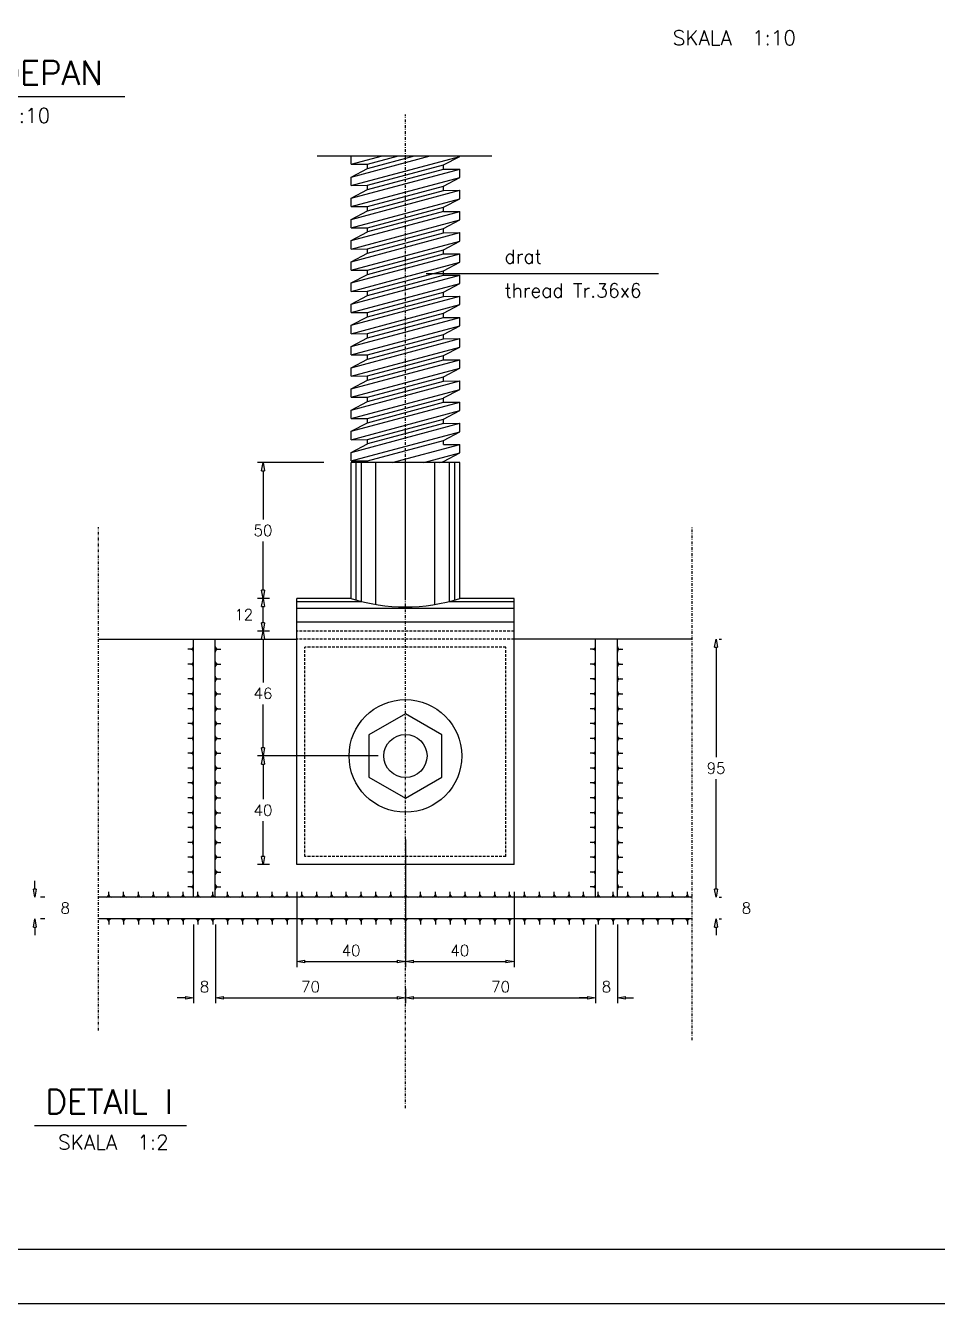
# Model space of a CAD drawing. Header units: metres. Extents: x -50 to 791, y -689 to 584.
# Drawn here: x 130.4 to 298.2, y -10 to 225.2 of the extents above; entities that cross this region are included whole.
import ezdxf
from ezdxf.enums import TextEntityAlignment as Align

# ---------------------------------------------------------------- set-up
doc = ezdxf.new("R2010")
doc.units = ezdxf.units.M
doc.header["$MEASUREMENT"] = 0
doc.linetypes.add('DASHDOT', pattern=[1, 0.5, -0.25, 0, -0.25])
doc.linetypes.add('DASHED', pattern=[0.75, 0.5, -0.25])
doc.styles.add('L100', font='simplex.shx', dxfattribs={"height": 2.54})
doc.styles.add('L175', font='simplex.shx', dxfattribs={"height": 4.45})
doc.styles.get("Standard").update_dxf_attribs({"font": 'Simplex.shx'})

# ---------------------------------------------------------------- blocks, each defined once
blk = doc.blocks.new('_ClosedBlank')
at = {"color": 0, "linetype": 'ByBlock', "lineweight": -2}
for p, q in [((-1, 0.17), (0, 0)), ((-1, 0.17), (-1, -0.17)), ((0, 0), (-1, -0.17))]:
    blk.add_line(p, q, dxfattribs=at)

msp = doc.modelspace()

# ---------------------------------------------------------------- linework, layer by layer
at = {"color": 2, "linetype": 'Continuous'}
for p, q in [((96.350242, 212.143632), (148.629217, 212.143632)), ((204.05877, 179.606483), (246.853288, 179.606483)), ((174.054883, 143.280176), (174.054883, 134.310176)), ((174.054883, 121.280176), (174.054883, 130.250176)), ((174.054883, 115.280176), (174.054883, 118.280176)), ((174.054883, 112.280176), (174.054883, 104.310176)), ((257.427701, 110.780176), (257.427701, 90.560176)), ((161.263755, 110.414399), (160.245635, 110.414399)), ((165.263755, 110.414399), (166.281874, 110.414399)), ((235.263755, 110.414399), (234.245635, 110.414399)), ((239.263755, 110.414399), (240.281874, 110.414399)), ((161.263755, 107.679994), (160.245635, 107.679994)), ((165.263755, 107.679994), (166.281874, 107.679994)), ((235.263755, 107.679994), (234.245635, 107.679994)), ((239.263755, 107.679994), (240.281874, 107.679994)), ((161.263755, 104.945588), (160.245635, 104.945588)), ((165.263755, 104.945588), (166.281874, 104.945588)), ((235.263755, 104.945588), (234.245635, 104.945588)), ((239.263755, 104.945588), (240.281874, 104.945588)), ((161.263755, 102.211183), (160.245635, 102.211183)), ((165.263755, 102.211183), (166.281874, 102.211183)), ((235.263755, 102.211183), (234.245635, 102.211183)), ((239.263755, 102.211183), (240.281874, 102.211183)), ((161.263755, 99.476777), (160.245635, 99.476777)), ((165.263755, 99.476777), (166.281874, 99.476777)), ((174.054883, 92.280176), (174.054883, 100.250176)), ((235.263755, 99.476777), (234.245635, 99.476777)), ((239.263755, 99.476777), (240.281874, 99.476777)), ((161.263755, 96.742372), (160.245635, 96.742372)), ((165.263755, 96.742372), (166.281874, 96.742372)), ((235.263755, 96.742372), (234.245635, 96.742372)), ((239.263755, 96.742372), (240.281874, 96.742372)), ((161.263755, 94.007966), (160.245635, 94.007966)), ((165.263755, 94.007966), (166.281874, 94.007966)), ((235.263755, 94.007966), (234.245635, 94.007966)), ((239.263755, 94.007966), (240.281874, 94.007966)), ((161.263755, 91.273561), (160.245635, 91.273561)), ((165.263755, 91.273561), (166.281874, 91.273561)), ((235.263755, 91.273561), (234.245635, 91.273561)), ((239.263755, 91.273561), (240.281874, 91.273561)), ((161.263755, 88.539155), (160.245635, 88.539155)), ((165.263755, 88.539155), (166.281874, 88.539155)), ((174.054883, 89.280176), (174.054883, 82.810176)), ((235.263755, 88.539155), (234.245635, 88.539155)), ((239.263755, 88.539155), (240.281874, 88.539155)), ((161.263755, 85.80475), (160.245635, 85.80475)), ((165.263755, 85.80475), (166.281874, 85.80475)), ((235.263755, 85.80475), (234.245635, 85.80475)), ((239.263755, 85.80475), (240.281874, 85.80475)), ((257.427701, 66.280176), (257.427701, 86.500176)), ((161.263755, 83.070344), (160.245635, 83.070344)), ((165.263755, 83.070344), (166.281874, 83.070344)), ((235.263755, 83.070344), (234.245635, 83.070344)), ((239.263755, 83.070344), (240.281874, 83.070344)), ((161.263755, 80.335939), (160.245635, 80.335939)), ((165.263755, 80.335939), (166.281874, 80.335939)), ((235.263755, 80.335939), (234.245635, 80.335939)), ((239.263755, 80.335939), (240.281874, 80.335939)), ((174.054883, 72.280176), (174.054883, 78.750176)), ((161.263755, 77.601534), (160.245635, 77.601534)), ((165.263755, 77.601534), (166.281874, 77.601534)), ((235.263755, 77.601534), (234.245635, 77.601534)), ((239.263755, 77.601534), (240.281874, 77.601534)), ((161.263755, 74.867128), (160.245635, 74.867128)), ((165.263755, 74.867128), (166.281874, 74.867128)), ((235.263755, 74.867128), (234.245635, 74.867128)), ((239.263755, 74.867128), (240.281874, 74.867128)), ((161.263755, 72.132723), (160.245635, 72.132723)), ((165.263755, 72.132723), (166.281874, 72.132723)), ((235.263755, 72.132723), (234.245635, 72.132723)), ((239.263755, 72.132723), (240.281874, 72.132723)), ((161.263755, 69.398317), (160.245635, 69.398317)), ((165.263755, 69.398317), (166.281874, 69.398317)), ((235.263755, 69.398317), (234.245635, 69.398317)), ((239.263755, 69.398317), (240.281874, 69.398317)), ((132.068423, 66.280176), (132.068423, 67.780176)), ((161.263755, 66.663912), (160.245635, 66.663912)), ((165.263755, 66.663912), (166.281874, 66.663912)), ((235.263755, 66.663912), (234.245635, 66.663912)), ((239.263755, 66.663912), (240.281874, 66.663912)), ((257.427701, 66.280176), (257.427701, 67.780176)), ((145.665569, 64.780176), (145.665569, 65.798296)), ((148.399974, 64.780176), (148.399974, 65.798296)), ((151.13438, 64.780176), (151.13438, 65.798296)), ((153.868785, 64.780176), (153.868785, 65.798296)), ((156.603191, 64.780176), (156.603191, 65.798296)), ((159.337596, 64.780176), (159.337596, 65.798296)), ((162.072002, 64.780176), (162.072002, 65.798296)), ((164.806407, 64.780176), (164.806407, 65.798296)), ((167.540812, 64.780176), (167.540812, 65.798296)), ((170.275218, 64.780176), (170.275218, 65.798296)), ((173.009623, 64.780176), (173.009623, 65.798296)), ((175.744029, 64.780176), (175.744029, 65.798296)), ((178.478434, 64.780176), (178.478434, 65.798296)), ((181.21284, 64.780176), (181.21284, 65.798296)), ((183.947245, 64.780176), (183.947245, 65.798296)), ((186.681651, 64.780176), (186.681651, 65.798296)), ((189.36545, 64.780176), (189.36545, 65.798296)), ((192.099855, 64.780176), (192.099855, 65.798296)), ((194.834261, 64.780176), (194.834261, 65.798296)), ((197.568666, 64.780176), (197.568666, 65.798296)), ((200.303072, 64.780176), (200.303072, 65.798296)), ((203.037477, 64.780176), (203.037477, 65.798296)), ((205.771883, 64.780176), (205.771883, 65.798296)), ((208.506288, 64.780176), (208.506288, 65.798296)), ((211.240694, 64.780176), (211.240694, 65.798296)), ((213.975099, 64.780176), (213.975099, 65.798296)), ((216.709505, 64.780176), (216.709505, 65.798296)), ((219.44391, 64.780176), (219.44391, 65.798296)), ((222.178316, 64.780176), (222.178316, 65.798296)), ((224.912721, 64.780176), (224.912721, 65.798296)), ((227.647127, 64.780176), (227.647127, 65.798296)), ((230.381532, 64.780176), (230.381532, 65.798296)), ((233.0197, 64.780176), (233.0197, 65.798296)), ((235.754105, 64.780176), (235.754105, 65.798296)), ((238.488511, 64.780176), (238.488511, 65.798296)), ((241.222916, 64.780176), (241.222916, 65.798296)), ((243.957322, 64.780176), (243.957322, 65.798296)), ((246.691727, 64.780176), (246.691727, 65.798296)), ((249.426133, 64.780176), (249.426133, 65.798296)), ((252.160538, 64.780176), (252.160538, 65.798296)), ((132.068423, 59.280176), (132.068423, 57.780176)), ((145.665569, 60.780176), (145.665569, 59.762057)), ((148.399974, 60.780176), (148.399974, 59.762057)), ((151.13438, 60.780176), (151.13438, 59.762057)), ((153.868785, 60.780176), (153.868785, 59.762057)), ((156.603191, 60.780176), (156.603191, 59.762057)), ((159.337596, 60.780176), (159.337596, 59.762057)), ((162.072002, 60.780176), (162.072002, 59.762057)), ((164.806407, 60.780176), (164.806407, 59.762057)), ((167.540812, 60.780176), (167.540812, 59.762057)), ((170.275218, 60.780176), (170.275218, 59.762057)), ((173.009623, 60.780176), (173.009623, 59.762057)), ((175.744029, 60.780176), (175.744029, 59.762057)), ((178.478434, 60.780176), (178.478434, 59.762057)), ((181.21284, 60.780176), (181.21284, 59.762057)), ((183.947245, 60.780176), (183.947245, 59.762057)), ((186.681651, 60.780176), (186.681651, 59.762057)), ((189.36545, 60.780176), (189.36545, 59.762057)), ((192.099855, 60.780176), (192.099855, 59.762057)), ((194.834261, 60.780176), (194.834261, 59.762057)), ((197.568666, 60.780176), (197.568666, 59.762057)), ((200.303072, 60.780176), (200.303072, 59.762057)), ((203.037477, 60.780176), (203.037477, 59.762057)), ((205.771883, 60.780176), (205.771883, 59.762057)), ((208.506288, 60.780176), (208.506288, 59.762057)), ((211.240694, 60.780176), (211.240694, 59.762057)), ((213.975099, 60.780176), (213.975099, 59.762057)), ((216.709505, 60.780176), (216.709505, 59.762057)), ((219.44391, 60.780176), (219.44391, 59.762057)), ((222.178316, 60.780176), (222.178316, 59.762057)), ((224.912721, 60.780176), (224.912721, 59.762057)), ((227.647127, 60.780176), (227.647127, 59.762057)), ((230.381532, 60.780176), (230.381532, 59.762057)), ((233.0197, 60.780176), (233.0197, 59.762057)), ((235.754105, 60.780176), (235.754105, 59.762057)), ((238.488511, 60.780176), (238.488511, 59.762057)), ((241.222916, 60.780176), (241.222916, 59.762057)), ((243.957322, 60.780176), (243.957322, 59.762057)), ((246.691727, 60.780176), (246.691727, 59.762057)), ((249.426133, 60.780176), (249.426133, 59.762057)), ((252.160538, 60.780176), (252.160538, 59.762057)), ((257.427701, 59.280176), (257.427701, 57.780176)), ((181.763755, 52.937352), (198.763755, 52.937352)), ((201.763755, 52.937352), (218.763755, 52.937352)), ((159.763755, 46.264092), (158.263755, 46.264092)), ((166.806407, 46.264092), (198.763755, 46.264092)), ((166.806407, 46.264092), (168.306407, 46.264092)), ((201.763755, 46.264092), (233.754105, 46.264092)), ((233.754105, 46.264092), (232.254105, 46.264092)), ((240.763755, 46.264092), (242.263755, 46.264092)), ((131.997365, 22.769164), (159.965572, 22.769164))]:
    msp.add_line(p, q, dxfattribs=at)
at = {"color": 5, "linetype": 'DASHDOT'}
for p, q in [((200.263755, 25.9665), (200.263755, 208.872012)), ((143.747054, 40.263922), (143.747054, 132.864516)), ((253.012669, 38.483141), (253.012669, 132.864516))]:
    msp.add_line(p, q, dxfattribs=at)
at = {"color": 3, "linetype": 'Continuous'}
for p, q in [((184.033809, 201.245527), (216.18453, 201.245527)), ((161.263755, 64.780176), (161.263755, 112.280176)), ((161.263755, 64.780176), (161.263755, 112.280176)), ((161.263755, 64.780176), (161.263755, 112.280176)), ((165.263755, 64.780176), (165.263755, 112.280176)), ((165.263755, 64.780176), (165.263755, 112.280176)), ((235.263755, 64.780176), (235.263755, 112.280176)), ((235.263755, 64.780176), (235.263755, 112.280176)), ((239.263755, 64.780176), (239.263755, 112.280176))]:
    msp.add_line(p, q, dxfattribs=at)
at = {"color": 2}
for p, q in [((190.263755, 199.697239), (190.263755, 201.250153)), ((207.263755, 199.575918), (210.263755, 201.156223)), ((190.263755, 199.697239), (193.263755, 199.724629)), ((190.263755, 197.350153), (193.263755, 198.930458)), ((193.263755, 198.930458), (193.263755, 199.706915)), ((207.263755, 198.781746), (207.263755, 199.558204)), ((207.263755, 198.781746), (210.263755, 198.809137)), ((210.263755, 197.256223), (210.263755, 198.809137)), ((190.263755, 195.797239), (190.263755, 197.350153)), ((190.263755, 195.797239), (193.263755, 195.824629)), ((193.263755, 195.030458), (193.263755, 195.806915)), ((207.263755, 195.675918), (210.263755, 197.256223)), ((207.263755, 194.881746), (207.263755, 195.658204)), ((190.263755, 193.450153), (193.263755, 195.030458)), ((190.263755, 191.897239), (190.263755, 193.450153)), ((207.263755, 194.881746), (210.263755, 194.909137)), ((207.263755, 191.775918), (210.263755, 193.356223)), ((210.263755, 193.356223), (210.263755, 194.909137)), ((190.263755, 191.897239), (193.263755, 191.924629)), ((190.263755, 189.550153), (193.263755, 191.130458)), ((193.263755, 191.130458), (193.263755, 191.906915)), ((207.263755, 190.981746), (207.263755, 191.758204)), ((207.263755, 190.981746), (210.263755, 191.009137)), ((210.263755, 189.456223), (210.263755, 191.009137)), ((190.263755, 187.997239), (190.263755, 189.550153)), ((207.263755, 187.875918), (210.263755, 189.456223)), ((190.263755, 187.997239), (193.263755, 188.024629)), ((190.263755, 185.650153), (193.263755, 187.230458)), ((193.263755, 187.230458), (193.263755, 188.006915)), ((207.263755, 187.081746), (207.263755, 187.858204)), ((207.263755, 187.081746), (210.263755, 187.109137)), ((210.263755, 185.556223), (210.263755, 187.109137)), ((190.263755, 184.097239), (190.263755, 185.650153)), ((190.263755, 184.097239), (193.263755, 184.124629)), ((193.263755, 183.330458), (193.263755, 184.106915)), ((207.263755, 183.975918), (210.263755, 185.556223)), ((207.263755, 183.181746), (207.263755, 183.958204)), ((190.263755, 181.750153), (193.263755, 183.330458)), ((190.263755, 180.197239), (190.263755, 181.750153)), ((207.263755, 183.181746), (210.263755, 183.209137)), ((207.263755, 180.075918), (210.263755, 181.656223)), ((210.263755, 181.656223), (210.263755, 183.209137)), ((190.263755, 180.197239), (193.263755, 180.224629)), ((190.263755, 177.850153), (193.263755, 179.430458)), ((193.263755, 179.430458), (193.263755, 180.206915)), ((207.263755, 179.281746), (207.263755, 180.058204)), ((207.263755, 179.281746), (210.263755, 179.309137)), ((210.263755, 177.756223), (210.263755, 179.309137)), ((190.263755, 176.297239), (190.263755, 177.850153)), ((207.263755, 176.175918), (210.263755, 177.756223)), ((190.263755, 176.297239), (193.263755, 176.324629)), ((190.263755, 173.950153), (193.263755, 175.530458)), ((193.263755, 175.530458), (193.263755, 176.306915)), ((207.263755, 175.381746), (207.263755, 176.158204)), ((207.263755, 175.381746), (210.263755, 175.409137)), ((210.263755, 173.856223), (210.263755, 175.409137)), ((190.263755, 172.397239), (190.263755, 173.950153)), ((190.263755, 172.397239), (193.263755, 172.424629)), ((193.263755, 171.630458), (193.263755, 172.406915)), ((207.263755, 172.275918), (210.263755, 173.856223)), ((207.263755, 171.481746), (207.263755, 172.258204)), ((190.263755, 170.050153), (193.263755, 171.630458)), ((190.263755, 168.497239), (190.263755, 170.050153)), ((207.263755, 171.481746), (210.263755, 171.509137)), ((207.263755, 168.375918), (210.263755, 169.956223)), ((210.263755, 169.956223), (210.263755, 171.509137)), ((190.263755, 168.497239), (193.263755, 168.524629)), ((190.263755, 166.150153), (193.263755, 167.730458)), ((193.263755, 167.730458), (193.263755, 168.506915)), ((207.263755, 167.581746), (207.263755, 168.358204)), ((207.263755, 167.581746), (210.263755, 167.609137)), ((210.263755, 166.056223), (210.263755, 167.609137)), ((190.263755, 164.597239), (190.263755, 166.150153)), ((207.263755, 164.475918), (210.263755, 166.056223)), ((190.263755, 164.597239), (193.263755, 164.624629)), ((190.263755, 162.250153), (193.263755, 163.830458)), ((193.263755, 163.830458), (193.263755, 164.606915)), ((207.263755, 163.681746), (207.263755, 164.458204)), ((207.263755, 163.681746), (210.263755, 163.709137)), ((210.263755, 162.156223), (210.263755, 163.709137)), ((190.263755, 160.697239), (190.263755, 162.250153)), ((190.263755, 160.697239), (193.263755, 160.724629)), ((193.263755, 159.930458), (193.263755, 160.706915)), ((207.263755, 160.575918), (210.263755, 162.156223)), ((207.263755, 159.781746), (207.263755, 160.558204)), ((190.263755, 158.350153), (193.263755, 159.930458)), ((190.263755, 156.797239), (190.263755, 158.350153)), ((207.263755, 159.781746), (210.263755, 159.809137)), ((207.263755, 156.675918), (210.263755, 158.256223)), ((210.263755, 158.256223), (210.263755, 159.809137)), ((190.263755, 156.797239), (193.263755, 156.824629)), ((190.263755, 154.450153), (193.263755, 156.030458)), ((193.263755, 156.030458), (193.263755, 156.806915)), ((207.263755, 155.881746), (207.263755, 156.658204)), ((207.263755, 155.881746), (210.263755, 155.909137)), ((210.263755, 154.356223), (210.263755, 155.909137)), ((190.263755, 152.897239), (190.263755, 154.450153)), ((190.263755, 152.897239), (193.263755, 152.924629)), ((193.263755, 152.130458), (193.263755, 152.906915)), ((207.263755, 152.775918), (210.263755, 154.356223)), ((190.263755, 150.550153), (193.263755, 152.130458)), ((190.263755, 148.997239), (190.263755, 150.550153)), ((207.263755, 151.981746), (207.263755, 152.758204)), ((207.263755, 151.981746), (210.263755, 152.009137)), ((210.263755, 150.456223), (210.263755, 152.009137)), ((190.263755, 148.997239), (193.263755, 149.024629)), ((190.263755, 146.650153), (193.263755, 148.230458)), ((193.263755, 148.230458), (193.263755, 149.006915)), ((207.263755, 148.875918), (210.263755, 150.456223)), ((207.263755, 148.081746), (207.263755, 148.858204)), ((190.263755, 145.097239), (190.263755, 146.650153)), ((207.263755, 148.081746), (210.263755, 148.109137)), ((207.263755, 144.975918), (210.263755, 146.556223)), ((210.263755, 146.556223), (210.263755, 148.109137)), ((190.263755, 145.097239), (193.263755, 145.124629)), ((193.263755, 144.780176), (193.263755, 145.106915))]:
    msp.add_line(p, q, dxfattribs=at)
at = {"color": 1}
for p, q in [((190.263755, 199.697239), (196.042046, 201.245527)), ((190.263755, 197.350153), (204.801489, 201.245527)), ((190.263755, 195.797239), (210.263755, 201.156223)), ((190.263755, 193.450153), (210.263755, 198.809137)), ((190.263755, 191.897239), (210.263755, 197.256223)), ((190.263755, 189.550153), (210.263755, 194.909137)), ((190.263755, 187.997239), (210.263755, 193.356223)), ((190.263755, 185.650153), (210.263755, 191.009137)), ((190.263755, 184.097239), (210.263755, 189.456223)), ((190.263755, 181.750153), (210.263755, 187.109137)), ((190.263755, 180.197239), (210.263755, 185.556223)), ((190.263755, 177.850153), (210.263755, 183.209137)), ((190.263755, 176.297239), (210.263755, 181.656223)), ((190.263755, 173.950153), (210.263755, 179.309137)), ((190.263755, 172.397239), (210.263755, 177.756223)), ((190.263755, 170.050153), (210.263755, 175.409137)), ((190.263755, 168.497239), (210.263755, 173.856223)), ((190.263755, 166.150153), (210.263755, 171.509137)), ((190.263755, 164.597239), (210.263755, 169.956223)), ((190.263755, 162.250153), (210.263755, 167.609137)), ((190.263755, 160.697239), (210.263755, 166.056223)), ((190.263755, 158.350153), (210.263755, 163.709137)), ((190.263755, 156.797239), (210.263755, 162.156223)), ((190.263755, 154.450153), (210.263755, 159.809137)), ((190.263755, 152.897239), (210.263755, 158.256223)), ((190.263755, 150.550153), (210.263755, 155.909137)), ((190.263755, 148.997239), (210.263755, 154.356223)), ((190.263755, 146.650153), (210.263755, 152.009137)), ((190.263755, 145.097239), (210.263755, 150.456223)), ((197.839905, 144.780176), (210.263755, 148.109137)), ((203.635459, 144.780176), (210.263755, 146.556223)), ((206.533237, 144.780176), (207.263755, 144.975918))]:
    msp.add_line(p, q, dxfattribs=at)
at = {"color": 1, "linetype": 'Continuous'}
for p, q in [((193.263755, 198.930458), (201.903711, 201.245527)), ((193.263755, 199.706915), (199.005934, 201.245527)), ((193.263755, 195.824629), (207.263755, 199.575918)), ((193.263755, 195.030458), (207.263755, 198.781746)), ((193.263755, 191.906915), (207.263755, 195.675918)), ((193.263755, 191.130458), (207.263755, 194.881746)), ((193.263755, 188.006915), (207.263755, 191.775918)), ((207.263755, 190.981746), (193.263755, 187.230458)), ((193.263755, 184.124629), (207.263755, 187.858204)), ((193.263755, 183.330458), (207.263755, 187.081746)), ((193.263755, 180.224629), (207.263755, 183.975918)), ((193.263755, 179.430458), (207.263755, 183.181746)), ((193.263755, 176.324629), (207.263755, 180.075918)), ((193.263755, 175.530458), (207.263755, 179.281746)), ((193.263755, 172.406915), (207.263755, 176.158204)), ((193.263755, 171.630458), (207.263755, 175.381746)), ((193.263755, 168.524629), (207.263755, 172.275918)), ((193.263755, 167.730458), (207.263755, 171.481746)), ((193.263755, 164.606915), (207.263755, 168.358204)), ((193.263755, 163.830458), (207.263755, 167.581746)), ((193.263755, 160.724629), (207.263755, 164.475918)), ((193.263755, 159.930458), (207.263755, 163.681746)), ((193.263755, 156.824629), (207.263755, 160.575918)), ((193.263755, 156.030458), (207.263755, 159.781746)), ((193.263755, 152.906915), (207.263755, 156.658204)), ((193.263755, 152.130458), (207.263755, 155.881746)), ((193.263755, 149.024629), (207.263755, 152.775918)), ((207.263755, 151.981746), (193.263755, 148.230458)), ((193.263755, 145.124629), (207.263755, 148.858204)), ((185.263755, 144.780176), (173.039883, 144.780176)), ((191.173083, 119.503531), (191.173083, 144.780176)), ((192.173555, 119.231979), (192.173555, 144.780176)), ((194.841426, 118.669868), (194.841426, 144.780176)), ((200.263755, 119.780176), (200.263755, 144.780176)), ((205.686083, 118.669868), (205.686083, 144.780176)), ((208.353954, 119.231979), (208.353954, 144.780176)), ((209.354426, 119.503531), (209.354426, 144.780176)), ((175.263755, 119.780176), (173.039883, 119.780176)), ((175.263755, 119.780176), (173.039883, 119.780176)), ((180.263755, 119.222138), (192.212317, 119.222138)), ((180.263755, 117.967662), (220.263755, 117.967662)), ((208.315192, 119.222138), (220.263755, 119.222138)), ((180.263755, 115.458696), (220.263755, 115.458696)), ((175.263755, 113.780176), (173.039883, 113.780176)), ((175.263755, 113.780176), (173.039883, 113.780176)), ((258.012669, 112.280176), (258.442701, 112.280176)), ((195.263755, 90.780176), (173.039883, 90.780176)), ((195.263755, 90.780176), (173.039883, 90.780176)), ((200.263755, 75.412491), (200.263755, 51.922352)), ((200.263755, 75.412491), (200.263755, 51.922352)), ((175.263755, 70.780176), (173.039883, 70.780176)), ((133.889907, 64.780176), (133.083423, 64.780176)), ((180.263755, 65.780176), (180.263755, 51.922352)), ((220.263755, 65.780176), (220.263755, 51.922352)), ((258.012669, 64.780176), (258.442701, 64.780176)), ((258.012669, 64.780176), (258.442701, 64.780176)), ((133.889907, 60.780176), (133.083423, 60.780176)), ((161.263755, 59.780176), (161.263755, 45.249092)), ((165.306407, 59.780176), (165.306407, 45.249092)), ((165.306407, 59.780176), (165.306407, 45.249092)), ((235.254105, 59.780176), (235.254105, 45.249092)), ((235.254105, 59.780176), (235.254105, 45.249092)), ((239.263755, 59.780176), (239.263755, 45.249092)), ((258.012669, 60.780176), (258.442701, 60.780176)), ((200.263755, 47.937352), (200.263755, 45.249092)), ((200.263755, 47.937352), (200.263755, 45.249092))]:
    msp.add_line(p, q, dxfattribs=at)
at = {"color": 3}
for p, q in [((210.263755, 144.780176), (190.263755, 144.780176)), ((253.012669, 64.780176), (143.747054, 64.780176)), ((253.012669, 60.780176), (143.747054, 60.780176))]:
    msp.add_line(p, q, dxfattribs=at)
at = {"color": 4}
for p, q in [((190.263755, 119.780176), (190.263755, 144.780176)), ((210.263755, 119.780176), (210.263755, 144.780176)), ((190.263755, 119.780176), (180.263755, 119.780176)), ((220.263755, 119.780176), (210.263755, 119.780176)), ((143.747054, 112.280176), (180.263755, 112.280176)), ((253.012669, 112.280176), (220.263755, 112.280176)), ((220.263755, 70.780176), (180.263755, 70.780176))]:
    msp.add_line(p, q, dxfattribs=at)
at = {"color": 4, "linetype": 'Continuous'}
for p, q in [((180.263755, 70.780176), (180.263755, 119.780176)), ((220.263755, 70.780176), (220.263755, 119.780176))]:
    msp.add_line(p, q, dxfattribs=at)
at = {"color": 3, "linetype": 'DASHED'}
for p, q in [((220.263755, 113.780176), (180.263755, 113.780176)), ((220.263755, 112.280176), (180.263755, 112.280176))]:
    msp.add_line(p, q, dxfattribs=at)
at = {"color": 2, "linetype": 'DASHED'}
for p, q in [((181.763755, 72.280176), (181.763755, 110.780176)), ((218.763755, 110.780176), (181.763755, 110.780176)), ((218.763755, 72.280176), (218.763755, 110.780176)), ((218.763755, 72.280176), (181.763755, 72.280176))]:
    msp.add_line(p, q, dxfattribs=at)
at = {"color": 2}
msp.add_lwpolyline([(-50, -10), (791, -10), (791, 584), (-50, 584)], close=True, dxfattribs=at)
at = {"color": 6}
msp.add_lwpolyline([(0, 0), (781, 0), (781, 574), (0, 574)], close=True, dxfattribs=at)
at = {"color": 3, "linetype": 'Continuous'}
msp.add_lwpolyline([(200.263755, 98.539061), (193.544364, 94.659618), (193.544364, 86.900734), (200.263755, 83.021292), (206.983145, 86.900734), (206.983145, 94.659618)], close=True, dxfattribs=at)
for radius in [10.367685, 3.969506]:
    msp.add_circle((200.263755, 90.780176), radius, dxfattribs=at)
at = {"color": 4, "linetype": 'Continuous'}
msp.add_arc((200.263755, 151.017249), 32.7987, 252.24844578, 287.75155422, dxfattribs=at)
at = {"color": 2, "linetype": 'Continuous'}
for centre, start, end in [((160.763755, 110.914399), 270, 0), ((165.763755, 110.914399), 180, 270), ((234.763755, 110.914399), 270, 0), ((239.763755, 110.914399), 180, 270), ((160.763755, 109.914399), 0, 90), ((165.763755, 109.914399), 90, 180), ((234.763755, 109.914399), 0, 90), ((239.763755, 109.914399), 90, 180), ((160.763755, 108.179994), 270, 0), ((160.763755, 107.179994), 0, 90), ((165.763755, 108.179994), 180, 270), ((165.763755, 107.179994), 90, 180), ((234.763755, 108.179994), 270, 0), ((234.763755, 107.179994), 0, 90), ((239.763755, 108.179994), 180, 270), ((239.763755, 107.179994), 90, 180), ((160.763755, 105.445588), 270, 0), ((160.763755, 104.445588), 0, 90), ((165.763755, 105.445588), 180, 270), ((165.763755, 104.445588), 90, 180), ((234.763755, 105.445588), 270, 0), ((234.763755, 104.445588), 0, 90), ((239.763755, 105.445588), 180, 270), ((239.763755, 104.445588), 90, 180), ((160.763755, 102.711183), 270, 0), ((160.763755, 101.711183), 0, 90), ((165.763755, 102.711183), 180, 270), ((165.763755, 101.711183), 90, 180), ((234.763755, 102.711183), 270, 0), ((234.763755, 101.711183), 0, 90), ((239.763755, 102.711183), 180, 270), ((239.763755, 101.711183), 90, 180), ((160.763755, 99.976777), 270, 0), ((160.763755, 98.976777), 0, 90), ((165.763755, 99.976777), 180, 270), ((165.763755, 98.976777), 90, 180), ((234.763755, 99.976777), 270, 0), ((234.763755, 98.976777), 0, 90), ((239.763755, 99.976777), 180, 270), ((239.763755, 98.976777), 90, 180), ((160.763755, 97.242372), 270, 0), ((160.763755, 96.242372), 0, 90), ((165.763755, 97.242372), 180, 270), ((165.763755, 96.242372), 90, 180), ((234.763755, 97.242372), 270, 0), ((234.763755, 96.242372), 0, 90), ((239.763755, 97.242372), 180, 270), ((239.763755, 96.242372), 90, 180), ((160.763755, 94.507966), 270, 0), ((165.763755, 94.507966), 180, 270), ((234.763755, 94.507966), 270, 0), ((239.763755, 94.507966), 180, 270), ((160.763755, 93.507966), 0, 90), ((160.763755, 91.773561), 270, 0), ((165.763755, 93.507966), 90, 180), ((165.763755, 91.773561), 180, 270), ((234.763755, 93.507966), 0, 90), ((234.763755, 91.773561), 270, 0), ((239.763755, 93.507966), 90, 180), ((239.763755, 91.773561), 180, 270), ((160.763755, 90.773561), 0, 90), ((165.763755, 90.773561), 90, 180), ((234.763755, 90.773561), 0, 90), ((239.763755, 90.773561), 90, 180), ((160.763755, 89.039155), 270, 0), ((160.763755, 88.039155), 0, 90), ((165.763755, 89.039155), 180, 270), ((165.763755, 88.039155), 90, 180), ((234.763755, 89.039155), 270, 0), ((234.763755, 88.039155), 0, 90), ((239.763755, 89.039155), 180, 270), ((239.763755, 88.039155), 90, 180), ((160.763755, 86.30475), 270, 0), ((160.763755, 85.30475), 0, 90), ((165.763755, 86.30475), 180, 270), ((165.763755, 85.30475), 90, 180), ((234.763755, 86.30475), 270, 0), ((234.763755, 85.30475), 0, 90), ((239.763755, 86.30475), 180, 270), ((239.763755, 85.30475), 90, 180), ((160.763755, 83.570344), 270, 0), ((160.763755, 82.570344), 0, 90), ((165.763755, 83.570344), 180, 270), ((165.763755, 82.570344), 90, 180), ((234.763755, 83.570344), 270, 0), ((234.763755, 82.570344), 0, 90), ((239.763755, 83.570344), 180, 270), ((239.763755, 82.570344), 90, 180), ((160.763755, 80.835939), 270, 0), ((160.763755, 79.835939), 0, 90), ((165.763755, 80.835939), 180, 270), ((165.763755, 79.835939), 90, 180), ((234.763755, 80.835939), 270, 0), ((234.763755, 79.835939), 0, 90), ((239.763755, 80.835939), 180, 270), ((239.763755, 79.835939), 90, 180), ((160.763755, 78.101534), 270, 0), ((165.763755, 78.101534), 180, 270), ((234.763755, 78.101534), 270, 0), ((239.763755, 78.101534), 180, 270), ((160.763755, 77.101534), 0, 90), ((160.763755, 75.367128), 270, 0), ((165.763755, 77.101534), 90, 180), ((165.763755, 75.367128), 180, 270), ((234.763755, 77.101534), 0, 90), ((234.763755, 75.367128), 270, 0), ((239.763755, 77.101534), 90, 180), ((239.763755, 75.367128), 180, 270), ((160.763755, 74.367128), 0, 90), ((165.763755, 74.367128), 90, 180), ((234.763755, 74.367128), 0, 90), ((239.763755, 74.367128), 90, 180), ((160.763755, 72.632723), 270, 0), ((160.763755, 71.632723), 0, 90), ((165.763755, 72.632723), 180, 270), ((165.763755, 71.632723), 90, 180), ((234.763755, 72.632723), 270, 0), ((234.763755, 71.632723), 0, 90), ((239.763755, 72.632723), 180, 270), ((239.763755, 71.632723), 90, 180), ((160.763755, 69.898317), 270, 0), ((160.763755, 68.898317), 0, 90), ((165.763755, 69.898317), 180, 270), ((165.763755, 68.898317), 90, 180), ((234.763755, 69.898317), 270, 0), ((234.763755, 68.898317), 0, 90), ((239.763755, 69.898317), 180, 270), ((239.763755, 68.898317), 90, 180), ((160.763755, 67.163912), 270, 0), ((160.763755, 66.163912), 0, 90), ((165.763755, 67.163912), 180, 270), ((165.763755, 66.163912), 90, 180), ((234.763755, 67.163912), 270, 0), ((234.763755, 66.163912), 0, 90), ((239.763755, 67.163912), 180, 270), ((239.763755, 66.163912), 90, 180), ((145.165569, 65.280176), 270, 0), ((146.165569, 65.280176), 180, 270), ((147.899974, 65.280176), 270, 0), ((148.899974, 65.280176), 180, 270), ((150.63438, 65.280176), 270, 0), ((151.63438, 65.280176), 180, 270), ((153.368785, 65.280176), 270, 0), ((154.368785, 65.280176), 180, 270), ((156.103191, 65.280176), 270, 0), ((157.103191, 65.280176), 180, 270), ((158.837596, 65.280176), 270, 0), ((159.837596, 65.280176), 180, 270), ((161.572002, 65.280176), 270, 0), ((162.572002, 65.280176), 180, 270), ((164.306407, 65.280176), 270, 0), ((165.306407, 65.280176), 180, 270), ((167.040812, 65.280176), 270, 0), ((168.040812, 65.280176), 180, 270), ((169.775218, 65.280176), 270, 0), ((170.775218, 65.280176), 180, 270), ((172.509623, 65.280176), 270, 0), ((173.509623, 65.280176), 180, 270), ((175.244029, 65.280176), 270, 0), ((176.244029, 65.280176), 180, 270), ((177.978434, 65.280176), 270, 0), ((178.978434, 65.280176), 180, 270), ((180.71284, 65.280176), 270, 0), ((181.71284, 65.280176), 180, 270), ((183.447245, 65.280176), 270, 0), ((184.447245, 65.280176), 180, 270), ((186.181651, 65.280176), 270, 0), ((187.181651, 65.280176), 180, 270), ((188.86545, 65.280176), 270, 0), ((189.86545, 65.280176), 180, 270), ((191.599855, 65.280176), 270, 0), ((192.599855, 65.280176), 180, 270), ((194.334261, 65.280176), 270, 0), ((195.334261, 65.280176), 180, 270), ((197.068666, 65.280176), 270, 0), ((198.068666, 65.280176), 180, 270), ((199.803072, 65.280176), 270, 0), ((200.803072, 65.280176), 180, 270), ((202.537477, 65.280176), 270, 0), ((203.537477, 65.280176), 180, 270), ((205.271883, 65.280176), 270, 0), ((206.271883, 65.280176), 180, 270), ((208.006288, 65.280176), 270, 0), ((209.006288, 65.280176), 180, 270), ((210.740694, 65.280176), 270, 0), ((211.740694, 65.280176), 180, 270), ((213.475099, 65.280176), 270, 0), ((214.475099, 65.280176), 180, 270), ((216.209505, 65.280176), 270, 0), ((217.209505, 65.280176), 180, 270), ((218.94391, 65.280176), 270, 0), ((219.94391, 65.280176), 180, 270), ((221.678316, 65.280176), 270, 0), ((222.678316, 65.280176), 180, 270), ((224.412721, 65.280176), 270, 0), ((225.412721, 65.280176), 180, 270), ((227.147127, 65.280176), 270, 0), ((228.147127, 65.280176), 180, 270), ((229.881532, 65.280176), 270, 0), ((230.881532, 65.280176), 180, 270), ((232.5197, 65.280176), 270, 0), ((233.5197, 65.280176), 180, 270), ((235.254105, 65.280176), 270, 0), ((236.254105, 65.280176), 180, 270), ((237.988511, 65.280176), 270, 0), ((238.988511, 65.280176), 180, 270), ((240.722916, 65.280176), 270, 0), ((241.722916, 65.280176), 180, 270), ((243.457322, 65.280176), 270, 0), ((244.457322, 65.280176), 180, 270), ((246.191727, 65.280176), 270, 0), ((247.191727, 65.280176), 180, 270), ((248.926133, 65.280176), 270, 0), ((249.926133, 65.280176), 180, 270), ((251.660538, 65.280176), 270, 0), ((252.660538, 65.280176), 180, 270), ((145.165569, 60.280176), 360, 90), ((146.165569, 60.280176), 90, 180), ((147.899974, 60.280176), 360, 90), ((148.899974, 60.280176), 90, 180), ((150.63438, 60.280176), 360, 90), ((151.63438, 60.280176), 90, 180), ((153.368785, 60.280176), 360, 90), ((154.368785, 60.280176), 90, 180), ((156.103191, 60.280176), 360, 90), ((157.103191, 60.280176), 90, 180), ((158.837596, 60.280176), 360, 90), ((159.837596, 60.280176), 90, 180), ((161.572002, 60.280176), 360, 90), ((162.572002, 60.280176), 90, 180), ((164.306407, 60.280176), 360, 90), ((165.306407, 60.280176), 90, 180), ((167.040812, 60.280176), 360, 90), ((168.040812, 60.280176), 90, 180), ((169.775218, 60.280176), 360, 90), ((170.775218, 60.280176), 90, 180), ((172.509623, 60.280176), 360, 90), ((173.509623, 60.280176), 90, 180), ((175.244029, 60.280176), 360, 90), ((176.244029, 60.280176), 90, 180), ((177.978434, 60.280176), 360, 90), ((178.978434, 60.280176), 90, 180), ((180.71284, 60.280176), 360, 90), ((181.71284, 60.280176), 90, 180), ((183.447245, 60.280176), 360, 90), ((184.447245, 60.280176), 90, 180), ((186.181651, 60.280176), 360, 90), ((187.181651, 60.280176), 90, 180), ((188.86545, 60.280176), 360, 90), ((189.86545, 60.280176), 90, 180), ((191.599855, 60.280176), 360, 90), ((192.599855, 60.280176), 90, 180), ((194.334261, 60.280176), 360, 90), ((195.334261, 60.280176), 90, 180), ((197.068666, 60.280176), 360, 90), ((198.068666, 60.280176), 90, 180), ((199.803072, 60.280176), 360, 90), ((200.803072, 60.280176), 90, 180), ((202.537477, 60.280176), 360, 90), ((203.537477, 60.280176), 90, 180), ((205.271883, 60.280176), 360, 90), ((206.271883, 60.280176), 90, 180), ((208.006288, 60.280176), 360, 90), ((209.006288, 60.280176), 90, 180), ((210.740694, 60.280176), 360, 90), ((211.740694, 60.280176), 90, 180), ((213.475099, 60.280176), 360, 90), ((214.475099, 60.280176), 90, 180), ((216.209505, 60.280176), 360, 90), ((217.209505, 60.280176), 90, 180), ((218.94391, 60.280176), 360, 90), ((219.94391, 60.280176), 90, 180), ((221.678316, 60.280176), 360, 90), ((222.678316, 60.280176), 90, 180), ((224.412721, 60.280176), 360, 90), ((225.412721, 60.280176), 90, 180), ((227.147127, 60.280176), 360, 90), ((228.147127, 60.280176), 90, 180), ((229.881532, 60.280176), 360, 90), ((230.881532, 60.280176), 90, 180), ((232.5197, 60.280176), 360, 90), ((233.5197, 60.280176), 90, 180), ((235.254105, 60.280176), 360, 90), ((236.254105, 60.280176), 90, 180), ((237.988511, 60.280176), 360, 90), ((238.988511, 60.280176), 90, 180), ((240.722916, 60.280176), 360, 90), ((241.722916, 60.280176), 90, 180), ((243.457322, 60.280176), 360, 90), ((244.457322, 60.280176), 90, 180), ((246.191727, 60.280176), 360, 90), ((247.191727, 60.280176), 90, 180), ((248.926133, 60.280176), 360, 90), ((249.926133, 60.280176), 90, 180), ((251.660538, 60.280176), 360, 90), ((252.660538, 60.280176), 90, 180)]:
    msp.add_arc(centre, 0.5, start, end, dxfattribs=at)

# ---------------------------------------------------------------- block references
at = {"color": 2, "linetype": 'Continuous', "xscale": 1.5, "yscale": 1.5, "zscale": 1.5}
for p, rotation in [((174.054883, 144.780176), 90), ((174.054883, 119.780176), 270), ((174.054883, 119.780176), 90), ((174.054883, 113.780176), 270), ((174.054883, 113.780176), 90), ((257.427701, 112.280176), 90), ((174.054883, 90.780176), 270), ((174.054883, 90.780176), 90), ((174.054883, 70.780176), 270), ((132.068423, 64.780176), 270), ((257.427701, 64.780176), 270), ((257.427701, 64.780176), 270), ((132.068423, 60.780176), 90), ((257.427701, 60.780176), 90), ((180.263755, 52.937352), 180), ((200.263755, 52.937352), 180), ((165.306407, 46.264092), 180), ((165.306407, 46.264092), 180), ((200.263755, 46.264092), 180), ((239.263755, 46.264092), 180)]:
    msp.add_blockref('_ClosedBlank', p, dxfattribs=dict(at, rotation=rotation))
for p in [(200.263755, 52.937352), (220.263755, 52.937352), (161.263755, 46.264092), (200.263755, 46.264092), (235.254105, 46.264092), (235.254105, 46.264092)]:
    msp.add_blockref('_ClosedBlank', p, dxfattribs=at)

# ---------------------------------------------------------------- texts
at = {"color": 3, "linetype": 'Continuous'}
for s, p in [('SKALA  1:10', (260.793852, 221.637946)), ('SKALA  1:10', (123.551693, 207.318223)), ('SKALA  1:2', (146.517595, 18.312619))]:
    msp.add_text(s, height=2.7, dxfattribs=at).set_placement(p, align=Align.CENTER)
at = {"color": 5, "linetype": 'DASHED', "style": 'L175'}
for s, p in [('TAMPAK DEPAN', (122.210569, 214.28756)), ('DETAIL I', (145.729878, 24.913093))]:
    msp.add_text(s, height=4.45, dxfattribs=at).set_placement(p, align=Align.CENTER)
at = {"color": 3, "linetype": 'Continuous', "style": 'L100'}
for s, p in [('drat', (218.487402, 182.6987)), ('thread Tr.36x6', (218.487402, 176.45096))]:
    msp.add_text(s, height=2.54, dxfattribs=at).set_placement(p, align=Align.MIDDLE_LEFT)
at = {"color": 3, "linetype": 'Continuous', "char_height": 2.03, "attachment_point": 5}
for s, insert in [('\\A1;50', (174.054883, 132.280176)), ('\\A1;12', (170.502383, 116.780176)), ('\\A1;46', (174.054883, 102.280176)), ('\\A1;95', (257.427701, 88.530176)), ('\\A1;40', (174.054883, 80.780176)), ('\\A1;8', (137.650923, 62.780176)), ('\\A1;8', (263.010201, 62.780176)), ('\\A1;40', (190.263755, 54.967352)), ('\\A1;40', (210.263755, 54.967352)), ('\\A1;8', (163.285081, 48.294092)), ('\\A1;70', (182.785081, 48.294092)), ('\\A1;70', (217.75893, 48.294092)), ('\\A1;8', (237.25893, 48.294092))]:
    msp.add_mtext(s, dxfattribs=dict(at, insert=insert))

doc.saveas('drawing.dxf')
